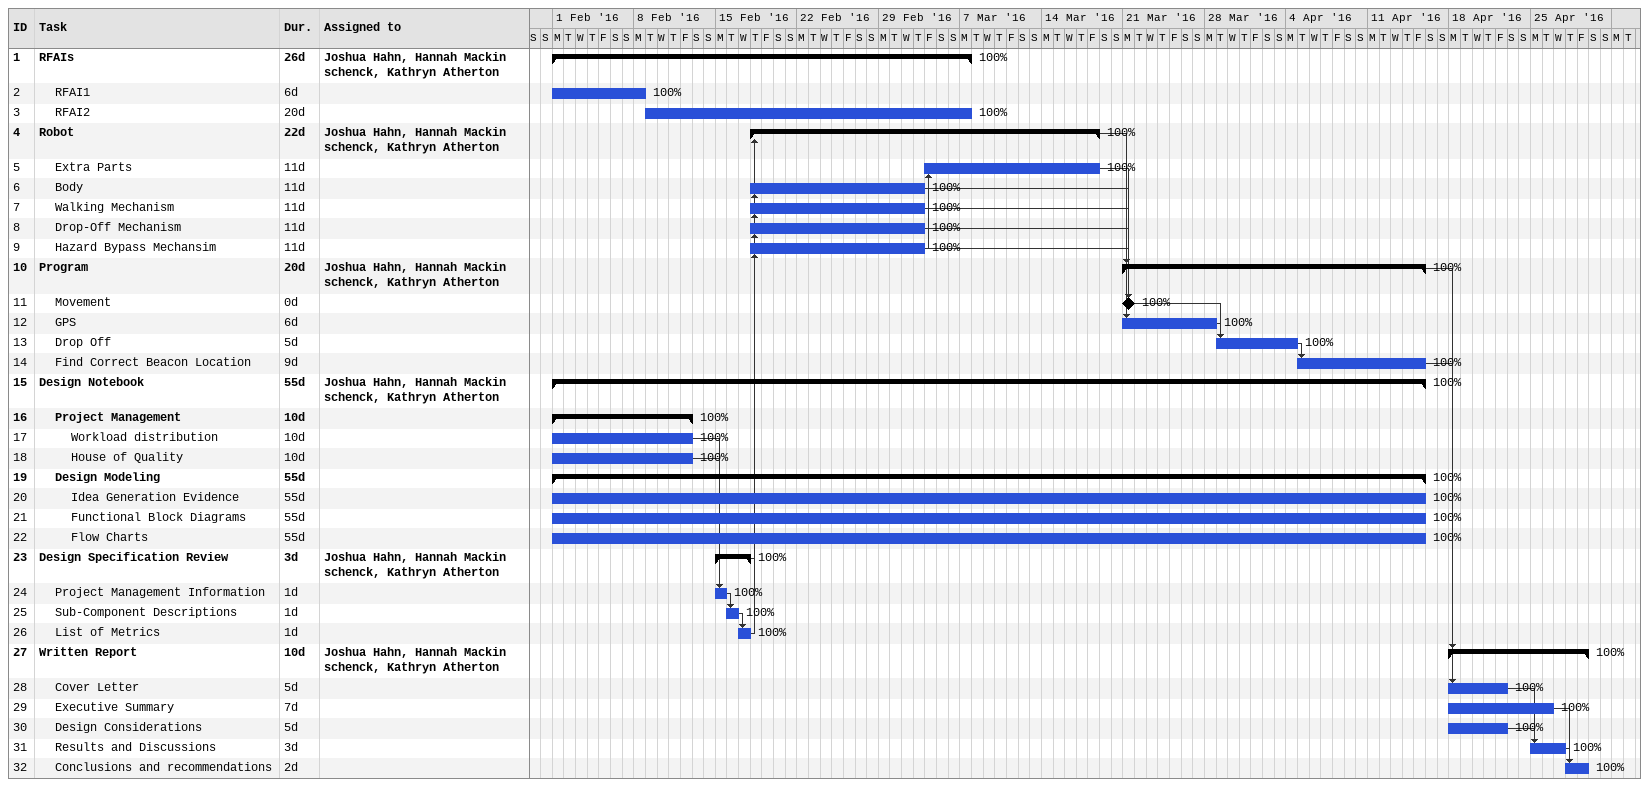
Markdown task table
| ID | Level | Task | Duration | Start | Finish | Predecessors | Resources | % complete |
|---|---|---|---|---|---|---|---|---|
| 1 | 1 | **RFAIs** | 26d | 2016-02-01 | 2016-03-07 |  | Joshua Hahn, Hannah Mackin schenck, Kathryn Atherton | 100 |
| 2 | 2 | RFAI1 | 6d | 2016-02-01 | 2016-02-08 |  |  | 100 |
| 3 | 2 | RFAI2 | 20d | 2016-02-09 | 2016-03-07 |  |  | 100 |
| 4 | 1 | **Robot** | 22d | 2016-02-18 | 2016-03-18 | 23 | Joshua Hahn, Hannah Mackin schenck, Kathryn Atherton | 100 |
| 5 | 2 | Extra Parts | 11d | 2016-03-04 | 2016-03-18 | 6, 7, 8, 9 |  | 100 |
| 6 | 2 | Body | 11d | 2016-02-18 | 2016-03-03 | 26 |  | 100 |
| 7 | 2 | Walking Mechanism | 11d | 2016-02-18 | 2016-03-03 | 26 |  | 100 |
| 8 | 2 | Drop-Off Mechanism | 11d | 2016-02-18 | 2016-03-03 | 26 |  | 100 |
| 9 | 2 | Hazard Bypass Mechansim | 11d | 2016-02-18 | 2016-03-03 | 26 |  | 100 |
| 10 | 1 | **Program** | 20d | 2016-03-21 | 2016-04-15 | 4 | Joshua Hahn, Hannah Mackin schenck, Kathryn Atherton | 100 |
| 11 | 2 | Movement | 0d | 2016-03-21 | 2016-03-21 | 5, 6, 7, 8, 9 |  | 100 |
| 12 | 2 | GPS | 6d | 2016-03-21 | 2016-03-28 | 5 |  | 100 |
| 13 | 2 | Drop Off | 5d | 2016-03-29 | 2016-04-04 | 11, 12 |  | 100 |
| 14 | 2 | Find Correct Beacon Location | 9d | 2016-04-05 | 2016-04-15 | 13 |  | 100 |
| 15 | 1 | **Design Notebook** | 55d | 2016-02-01 | 2016-04-15 |  | Joshua Hahn, Hannah Mackin schenck, Kathryn Atherton | 100 |
| 16 | 2 | **Project Management** | 10d | 2016-02-01 | 2016-02-12 |  |  | 100 |
| 17 | 3 | Workload distribution | 10d | 2016-02-01 | 2016-02-12 |  |  | 100 |
| 18 | 3 | House of Quality | 10d | 2016-02-01 | 2016-02-12 |  |  | 100 |
| 19 | 2 | **Design Modeling** | 55d | 2016-02-01 | 2016-04-15 |  |  | 100 |
| 20 | 3 | Idea Generation Evidence | 55d | 2016-02-01 | 2016-04-15 |  |  | 100 |
| 21 | 3 | Functional Block Diagrams | 55d | 2016-02-01 | 2016-04-15 |  |  | 100 |
| 22 | 3 | Flow Charts | 55d | 2016-02-01 | 2016-04-15 |  |  | 100 |
| 23 | 1 | **Design Specification Review** | 3d | 2016-02-15 | 2016-02-17 |  | Joshua Hahn, Hannah Mackin schenck, Kathryn Atherton | 100 |
| 24 | 2 | Project Management Information | 1d | 2016-02-15 | 2016-02-15 | 17, 18 |  | 100 |
| 25 | 2 | Sub-Component Descriptions | 1d | 2016-02-16 | 2016-02-16 | 24 |  | 100 |
| 26 | 2 | List of Metrics | 1d | 2016-02-17 | 2016-02-17 | 25 |  | 100 |
| 27 | 1 | **Written Report** | 10d | 2016-04-18 | 2016-04-29 | 10 | Joshua Hahn, Hannah Mackin schenck, Kathryn Atherton | 100 |
| 28 | 2 | Cover Letter | 5d | 2016-04-18 | 2016-04-22 | 14 |  | 100 |
| 29 | 2 | Executive Summary | 7d | 2016-04-18 | 2016-04-26 |  |  | 100 |
| 30 | 2 | Design Considerations | 5d | 2016-04-18 | 2016-04-22 |  |  | 100 |
| 31 | 2 | Results and Discussions | 3d | 2016-04-25 | 2016-04-27 | 28, 30 |  | 100 |
| 32 | 2 | Conclusions and recommendations | 2d | 2016-04-28 | 2016-04-29 | 29, 31 |  | 100 |
